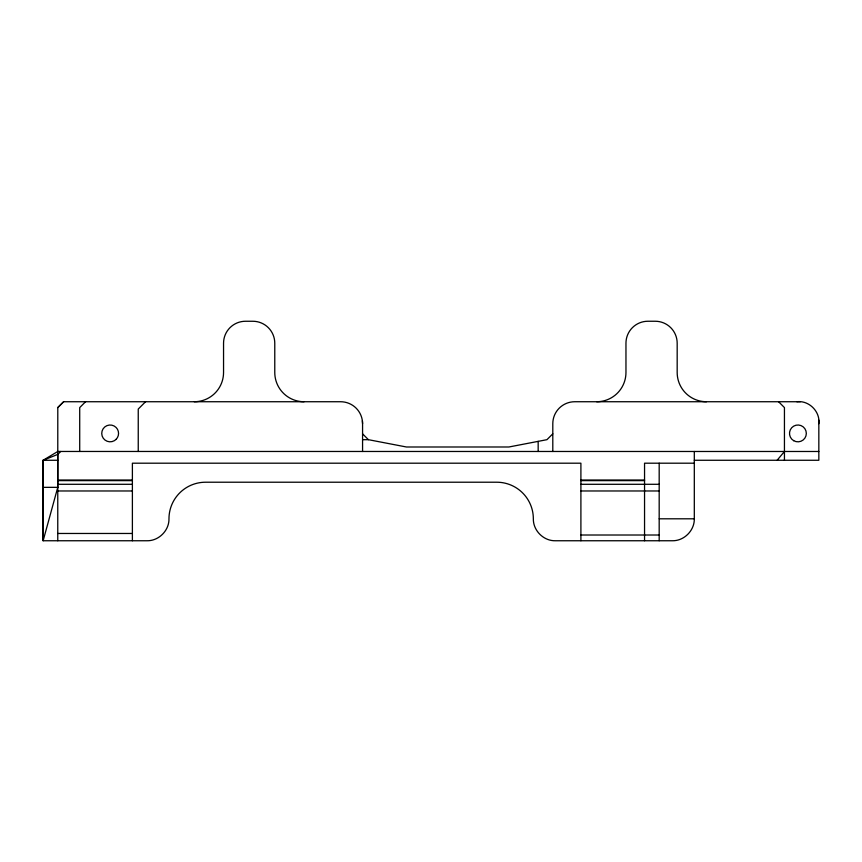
<?xml version="1.0" encoding="UTF-8"?>
<svg xmlns="http://www.w3.org/2000/svg" width="862" height="862" viewBox="0 0 862 862"><rect width="100%" height="100%" fill="white"/><g stroke="black" fill="none" stroke-linecap="round" stroke-linejoin="round"><path stroke-width="1.29" d="M694.309 451.483L694.309 518.805C694.556 530.529 684.094 541.002 672.36 540.754L555.29 540.754C543.556 541.002 533.093 530.529 533.341 518.805A36.581 36.581 0 0 0 496.76 482.214L205.555 482.214A36.581 36.581 0 0 0 168.974 518.805C169.221 530.529 158.759 540.991 147.025 540.754L43.132 540.754L43.132 460.265L57.797 451.462L818.835 451.483M60.696 451.483L57.765 454.414L43.132 460.265L43.132 540.754L57.765 487.342L57.797 407.564L63.616 401.735L340.619 401.735A21.949 21.949 0 0 1 362.568 423.684L362.568 451.483M79.713 451.483L79.713 407.586L85.564 401.735M538.168 451.483L538.168 441.366M694.309 460.265L818.835 460.265L818.835 420.214M818.835 423.684C820.333 411.583 808.987 400.237 796.887 401.735M777.125 460.265L784.442 451.483M57.797 407.564L63.616 401.735M145.559 401.735L138.243 409.051L138.243 451.483M552.801 433.823L546.95 439.674L508.903 446.99L406.465 447.001L368.419 439.685L362.568 439.685M43.1 487.353L57.765 487.342M43.1 460.286L57.765 460.265M800.356 401.735L574.749 401.735A21.949 21.949 0 0 0 552.801 423.684L552.801 451.483M694.309 463.196L644.55 463.196L644.55 540.754M57.765 480.026L132.392 480.026M580.902 480.026L644.55 480.026M57.765 480.63L132.392 480.63M580.902 480.63L644.55 480.63M57.765 484.293L132.392 484.293M580.902 484.293L659.182 484.293M57.765 490.974L132.392 490.974M580.902 490.974L659.182 490.974M659.182 518.805L694.309 518.805M57.765 533.47L132.392 533.47M580.902 535.011L659.182 535.011M778.591 401.735L784.442 407.586L784.442 460.265M362.568 433.834L368.419 439.685M362.385 420.818L362.568 423.684M659.182 463.196L659.182 540.754M580.902 540.754L580.902 463.196L132.392 463.196L132.392 540.754M57.765 454.414L57.765 540.754M304.038 401.735A29.265 29.265 0 0 1 274.773 372.47L274.773 343.205A21.949 21.949 0 0 0 252.814 321.257L245.498 321.257A21.949 21.949 0 0 0 223.549 343.205L223.549 372.47A29.265 29.265 0 0 1 194.284 401.735M706.441 401.735A29.265 29.265 0 0 1 677.176 372.47L677.176 343.205A21.949 21.949 0 0 0 655.228 321.246L647.912 321.246A21.949 21.949 0 0 0 625.963 343.195L625.963 372.47A29.265 29.265 0 0 1 596.698 401.735M116.101 439.361L114.344 440.697A8.415 8.415 0 0 1 103.257 438.241A8.415 8.415 0 0 1 104.744 426.97A8.415 8.415 0 0 1 116.101 427.466L117.437 429.211A8.415 8.415 0 0 1 116.101 439.361M793.697 440.697A8.415 8.415 0 0 0 806.326 433.414A8.415 8.415 0 0 0 793.697 426.13A8.415 8.415 0 0 0 793.697 440.697"/></g></svg>
